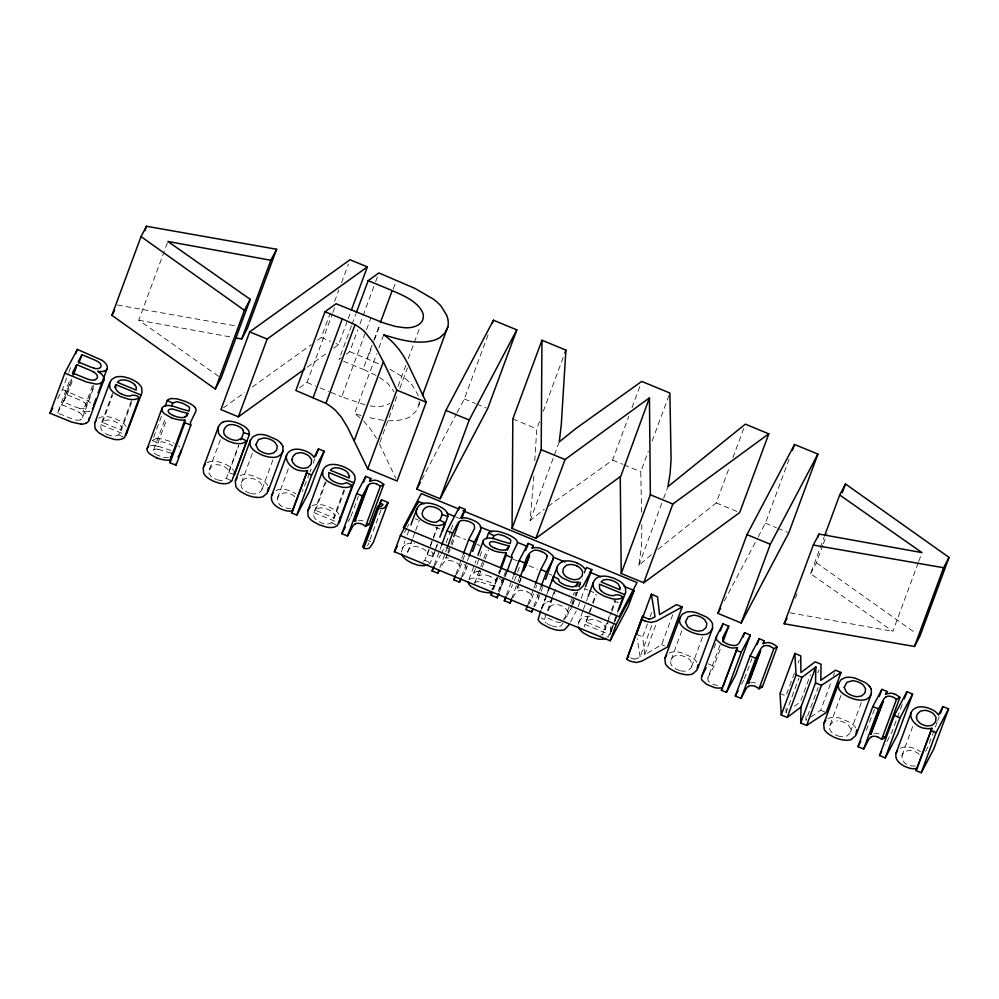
<?xml version="1.0" encoding="UTF-8"?>
<svg xmlns="http://www.w3.org/2000/svg" width="999" height="999" viewBox="0 0 999 999"><rect width="100%" height="100%" fill="white"/><g stroke="black" fill="none" stroke-linecap="round" stroke-linejoin="round"><path stroke-width="0.75" stroke-dasharray="5 3.75" d="M672.789 614.61L661.663 644.68L644.767 654.695L642.682 636.85L647.439 623.963M806.018 716.395L805.968 720.379L818.144 687.449M401.386 551.96L405.057 540.734M234.553 474.6L228.771 472.752L228.384 470.541M435.714 549.35L433.067 556.505L427.285 554.657L426.885 552.447A8.054 4.271 20.3 0 0 421.453 548.001L418.831 547.115A9.253 4.908 20.3 0 0 414.96 546.603C410.676 546.291 407.005 550.437 407.392 554.595M533.853 476.148L530.157 520.554L544.243 509.215M534.79 460.889L536.775 428.858L539.472 421.566M578.171 624.4L582.854 610.851M433.067 556.505L432.804 553.908A12.762 6.768 20.3 0 0 430.719 550.636M611.013 631.768L610.614 627.584A15.235 8.079 20.3 0 0 609.427 625.511L608.616 624.512M551.885 597.827L544.005 620.716A4.733 2.51 20.3 0 0 544.855 622.015A7.517 3.984 20.3 0 0 546.116 623.051M651.261 554.757L638.823 565.397L641.62 545.292L641.845 523.151M419.767 402.734L416.558 410.651L410.776 416.346A46.016 24.388 20.3 0 1 403.696 419.355L396.541 420.641L388.062 420.779M294.767 496.703L294.455 496.416A8.504 4.508 20.3 0 0 291.346 494.38A9.803 5.195 20.3 0 0 289.922 493.768L288.986 493.444A8.242 4.371 20.3 0 0 285.364 492.794L281.243 493.531L278.484 496.066A34.353 18.207 20.3 0 0 277.809 497.29L277.422 501.523L280.107 505.119M919.18 754.357L918.868 754.058A8.504 4.508 20.3 0 0 915.758 752.022A9.803 5.195 20.3 0 0 914.347 751.423L913.411 751.086A8.242 4.371 20.3 0 0 909.777 750.436L905.656 751.186L902.909 753.708A34.353 18.207 20.3 0 0 902.222 754.932L901.847 759.178L904.532 762.774A8.317 4.408 20.3 0 0 907.666 764.685A9.428 4.995 20.3 0 0 909.053 765.234A8.429 4.458 20.3 0 0 913.123 766.046L915.309 765.946M121.316 430.182L121.428 427.222L119.793 424.7A9.178 4.858 20.3 0 0 116.708 422.39L115.222 421.665A12.163 6.444 20.3 0 0 113.711 421.054L112.762 420.741A9.69 5.132 20.3 0 0 108.229 420.017A10.614 5.619 20.3 0 0 107.368 420.055A10.29 5.445 20.3 0 0 104.171 420.929L102.51 422.427L121.316 430.182L131.905 401.548M334.315 518.069L334.44 515.109L332.804 512.587A9.178 4.858 20.3 0 0 329.707 510.289L328.221 509.552A12.163 6.444 20.3 0 0 326.723 508.953L325.761 508.628A9.69 5.132 20.3 0 0 321.228 507.904A10.614 5.619 20.3 0 0 320.379 507.942A10.29 5.445 20.3 0 0 317.17 508.816L315.509 510.314L334.315 518.069L344.905 489.435M605.057 629.782L605.169 626.823L603.533 624.3A9.178 4.858 20.3 0 0 600.449 622.002L598.963 621.266A12.163 6.444 20.3 0 0 597.452 620.666L596.503 620.342A9.69 5.132 20.3 0 0 591.97 619.617A10.614 5.619 20.3 0 0 591.108 619.655A10.29 5.445 20.3 0 0 587.912 620.529L586.251 622.027L605.057 629.782L611.413 612.599M555.669 589.41L547.927 611.788M220.329 439.872L209.078 470.354L208.953 473.051L210.452 475.749A8.854 4.695 20.3 0 0 213.274 477.984L213.724 478.234M546.653 595.454L542.007 608.766A19.855 10.527 20.3 0 0 542.145 610.689M462.375 576.76C464.073 573.538 468.556 567.944 464.547 564.435M250.886 493.494A9.453 5.007 20.3 0 0 254.345 493.993L258.354 493.294L261.238 490.809A30.669 16.259 20.3 0 0 261.9 489.61L262.387 486.163L260.302 482.667A9.54 5.057 20.3 0 0 256.743 480.132L255.756 479.67A11.801 6.256 20.3 0 0 254.171 479.045L253.134 478.708A9.528 5.057 20.3 0 0 249.151 478.059C243.169 476.948 238.049 485.227 243.169 489.385A9.515 5.045 20.3 0 0 246.291 491.67L246.765 491.92M680.469 670.754A9.453 5.007 20.3 0 0 683.928 671.241L687.936 670.554L690.821 668.069A30.669 16.259 20.3 0 0 691.495 666.87L691.97 663.423L689.884 659.914A9.54 5.057 20.3 0 0 686.325 657.392L685.339 656.93A11.801 6.256 20.3 0 0 683.766 656.293L682.717 655.956A9.528 5.057 20.3 0 0 678.733 655.307C672.764 654.208 667.632 662.487 672.764 666.645A9.515 5.045 20.3 0 0 675.873 668.93L676.835 669.417A11.788 6.244 20.3 0 0 678.396 670.092L679.957 670.616M837.711 735.801L838.748 736.126A9.453 5.007 20.3 0 0 842.719 736.763L846.727 736.076L849.6 733.591A30.669 16.259 20.3 0 0 850.274 732.392L850.761 728.945L848.663 725.436A9.54 5.057 20.3 0 0 845.117 722.914L844.13 722.439A11.801 6.256 20.3 0 0 842.544 721.815L841.508 721.478A9.528 5.057 20.3 0 0 837.524 720.828M563.249 619.417L566.758 616.72A30.919 16.384 20.3 0 0 567.42 615.546L567.832 611.788L565.621 608.441A8.854 4.695 20.3 0 0 562.175 606.118A9.94 5.27 20.3 0 0 560.764 605.519L560.289 605.344A8.604 4.558 20.3 0 0 556.143 604.52L551.923 605.182L549 607.829A32.305 17.12 20.3 0 0 548.401 609.04L548.251 609.452M720.067 645.004L707.891 677.934C706.842 683.104 714.198 684.927 718.081 685.514A8.117 4.296 20.3 0 0 720.416 685.514M456.668 574.413L459.965 567.894L459.365 565.009A6.406 3.397 20.3 0 0 457.517 563.336L455.469 562.2A11.651 6.169 20.3 0 0 454.645 561.85A10.19 5.395 20.3 0 0 449.525 560.551A8.242 4.371 20.3 0 0 445.154 561.138L443.781 562.312A26.936 14.273 20.3 0 0 442.757 563.848L440.621 567.882M840.958 695.454L829.57 726.323L829.682 729.382L831.543 732.155A9.515 5.045 20.3 0 0 834.664 734.452L835.626 734.939A11.788 6.244 20.3 0 0 837.187 735.601M112.575 393.194L100.787 425.062L100.961 428.971A10.365 5.495 20.3 0 0 101.773 430.332L102.31 430.981A9.94 5.27 20.3 0 0 105.157 433.304M325.05 482.517L313.798 512.949L313.961 516.87A10.365 5.495 20.3 0 0 314.772 518.219L315.322 518.868A9.94 5.27 20.3 0 0 319.043 521.703L320.005 522.177A10.04 5.32 20.3 0 0 326.511 524.038A8.541 4.52 20.3 0 0 328.446 523.913L331.755 522.764L343.943 489.835M590.496 608.541L584.253 626.835M57.605 398.713L62.487 389.473L68.307 373.726M68.844 372.29L71.491 365.135M80.32 419.805A7.48 3.959 20.3 0 1 77.098 420.179A11.276 5.982 20.3 0 1 73.239 419.28L72.865 419.18A29.108 15.435 20.3 0 1 70.542 418.294L57.58 412.962L70.292 378.596M57.58 412.962L61.888 404.795L71.428 379.021M79.183 408.229L76.186 407.23A48.551 25.724 20.3 0 1 73.414 406.143L63.374 401.998L71.841 379.083M63.374 401.998L67.158 394.817L72.977 379.071M92.495 385.689L82.967 411.463L85.539 413.249A12.25 6.494 20.3 0 1 88.162 415.984M86.014 406.68L93.956 385.202M82.455 417.857L94.118 386.363M218.569 376.273L138.786 320.204L167.37 242.932M102.51 422.427L112.575 395.217M107.03 434.253A10.04 5.32 20.3 0 0 113.511 436.151A8.541 4.52 20.3 0 0 115.447 436.014L118.756 434.877L131.468 400.512M161.476 416.221L152.472 440.559L157.854 443.244L161.463 441.87A5.395 2.86 20.3 0 1 162.325 441.883L167.382 443.206A22.24 11.788 20.3 0 1 168.893 443.818L172.715 445.866M158.466 455.694L155.02 453.746A5.532 2.935 20.3 0 1 154.233 452.997A5.42 2.872 20.3 0 1 153.421 450.474L165.647 417.557M157.854 443.244L166.858 418.906M217.307 479.757A8.529 4.52 20.3 0 0 221.84 480.432A7.63 4.046 20.3 0 0 222.839 480.307L226.386 478.359L238.574 445.429M228.771 472.752L238.836 445.542M241.458 482.754L252.585 452.684M262.075 489.223L273.202 459.153M317.507 340.184L321.266 337.487L330.319 313.012M334.578 301.498L338.836 289.972M341.508 282.779L348.426 264.061M299.563 387.812L306.968 382.48L332.317 313.961M332.854 312.5L336.089 303.746M277.485 498.089L288.748 467.619M333.591 348.239L338.599 344.63L347.652 320.155M348.189 318.718L350.849 311.526M351.436 325.861L339.036 359.39L341.408 357.679M351.973 324.4L355.756 314.185M346.166 354.245L349.737 351.673L357.829 329.807M359.99 323.976L375.087 283.154M375.624 281.693L378.321 274.4M309.503 473.239L302.385 491.433M310.027 471.815L311.089 468.943M313.211 463.224L314.797 458.928M365.047 404.87L341.708 396.815L365.971 331.206M366.508 329.745L370.829 318.082M376.024 375.362L363.099 369.318L373.339 341.621M373.888 340.159L379.82 324.126M378.396 363.686L367.395 358.966L372.24 345.841M374.4 340.01L380.332 323.963M393.281 288.973L396.516 280.22M315.509 510.314L326.099 481.68M360.015 417.819L354.583 413.511L376.698 353.733M378.858 347.902L383.703 334.777M398.014 386.426L406.106 364.56M408.266 358.728L420.129 326.648M350.911 516.458L358.329 496.416M379.882 442.345L397.677 394.23M399.837 388.399L407.392 367.982M380.956 510.202L368.244 544.567A14.698 7.792 20.3 0 1 367.282 545.754M407.18 535.002L409.29 529.27M407.717 551.86L412.487 538.973M413.012 537.537L415.134 531.805M415.659 530.382L419.368 520.354M457.13 412.624L464.335 398.963L488.598 333.354M423.439 561.463L424.9 560.264L432.854 538.786M433.379 537.362L437.087 527.335M427.285 554.657L437.35 527.46M428.559 564.335L430.319 562.961L438.261 541.483M436.238 547.927L437.3 545.054M434.19 565.172L439.485 550.861M440.022 549.425L441.608 545.129M446.191 542.857L450.437 531.393M450.961 529.97L453.608 522.802M439.897 567.532L445.192 553.209M445.729 551.773L446.778 548.913M448.489 557.867L445.816 558.029L453.234 537.974M451.898 545.204L454.545 538.049M455.906 574.138L461.201 559.815M461.738 558.391L462.799 555.519M459.79 568.419L464.56 555.531M461.613 576.485L466.908 562.175M467.445 560.739L468.506 557.879M465.809 570.092L467.395 565.796M468.943 579.582L475.936 560.689M490.134 576.373A22.24 11.788 20.3 0 0 488.623 575.761L483.578 574.437A5.395 2.86 20.3 0 0 482.717 574.425L479.095 575.799L473.726 573.114L476.373 565.946M476.898 564.522L482.729 548.776M474.712 583.041L486.888 550.112M479.095 575.799L481.743 568.643M482.28 567.207L488.636 550.024M543.244 411.363L563.211 357.405M492.332 589.885L498.164 574.138M498.688 572.702L499.75 569.842M491.745 589.373L493.144 587.986A27.897 14.785 20.3 0 0 493.668 587.1L496.89 578.871M499.001 573.151L500.062 570.292M469.567 579.383A10.315 5.457 20.3 0 1 474.8 578.121A15.122 8.017 20.3 0 1 479.433 578.908A31.993 16.958 20.3 0 1 482.342 579.77L484.74 580.556A115.497 61.201 20.3 0 0 488.086 581.668L495.442 583.753L498.626 575.162M499.15 573.726L500.212 570.866M493.419 589.61L498.713 575.299M499.263 573.975L500.299 571.003M498.189 591.483L503.583 576.91M504.02 575.736L505.606 571.44M502.172 584.103L504.358 578.221M504.82 576.947L506.468 572.489M499.375 592.07L504.67 577.759M505.207 576.323L506.268 573.463M530.157 520.554L559.278 441.82M506.418 594.979L511.713 580.656M512.25 579.22L513.299 576.361M514.435 580.631L517.082 573.476M517.619 572.04L520.267 564.885M511.6 598.763L517.42 583.016M517.957 581.58L519.005 578.721M519.243 587.724L517.22 588.061L518.818 583.766M519.343 582.33L520.929 578.034M519.58 582.754L521.166 578.458M528.071 603.908L533.366 589.597M533.903 588.161L535.489 583.866M531.955 598.114L533.541 593.818M535.664 588.099L536.725 585.227M533.778 606.268L539.073 591.945M539.61 590.521L541.196 586.226M538.149 599.475L542.907 586.588M541.458 608.691L546.228 595.804M546.765 594.38L547.814 591.508M541.258 609.44L546.553 595.117M552.41 596.403L555.057 589.235M548.151 506.268L612.587 460.139L628.771 416.396M632.005 407.642L640.097 385.776M564.348 619.442L572.827 596.528M573.351 595.092L574.413 592.232M567.582 615.147L571.291 605.132M571.828 603.696L574.475 596.54M574.999 595.104L576.061 592.245M578.184 586.513L580.294 580.794M572.215 605.344L570.629 609.64L568.219 606.818M572.739 603.908L573.801 601.048M575.923 595.329L576.985 592.457M579.095 586.738L581.218 581.006M584.39 572.415L585.451 569.555M572.777 604.707L578.608 588.948M579.133 587.524L582.305 578.933M584.427 573.201L586.55 567.482M578.046 606.88L580.694 599.712M581.218 598.289L584.927 588.261M583.379 609.427L586.026 602.26M586.563 600.836L587.624 597.964M641.62 512.25L640.746 471.753L648.301 451.348M652.085 441.133L669.342 394.48M592.607 602.822L595.791 594.23M586.251 622.027L589.422 613.436M589.959 612L592.607 604.845M593.131 603.408L596.316 594.83M600.736 635.264L602.497 634.477L607.792 620.154M608.329 618.731L609.39 615.859M611.5 610.139L615.209 600.112M611.937 611.176L615.646 601.148M612.437 625.824L608.204 637.287L602.497 634.477M614.56 620.104L617.207 612.936M584.665 624.3L609.777 634.652L614.01 623.201M614.547 621.765L617.719 613.174M611.226 631.393L614.41 622.802M614.934 621.378L617.057 615.646M638.823 565.397L663.099 499.787M663.636 498.326L667.944 486.663M650.087 616.795L651.685 612.499M634.09 658.915A5.694 3.009 20.3 0 0 636.301 658.816A4.058 2.148 20.3 0 0 636.65 658.703L636.9 658.603A30.907 16.384 20.3 0 0 638.124 657.991L640.134 656.867L652.384 623.888M644.767 654.695L655.881 624.625M657.954 549.4L716.208 502.897L729.695 466.433M732.929 457.692L743.718 428.534M671.053 660.002L682.167 629.932M691.658 666.47L702.784 636.4M714.035 648.139L716.158 642.407M758.216 536.863L765.421 523.201L789.697 457.592M707.891 677.934L707.966 677.734A53.921 28.571 20.3 0 1 708.353 676.847L713.923 666.246L721.34 646.203M744.392 678.821L751.81 658.766M795.354 598.201L796.977 593.831M918.206 562.824L892.856 631.356L810.564 573.726L824.05 537.275M810.564 573.726L816.383 562.724L822.851 545.229M823.388 543.768L827.16 533.566M794.405 673.039L785.926 695.953L780.032 693.518M798.101 663.024L799.163 660.164M786.725 712.112L786.138 712.574L798.8 678.259M800.911 700.486L810.451 674.712M817.906 672.839L818.955 669.979M810.876 717.02L820.679 710.289L831.268 681.655M833.391 675.923L834.44 673.064M850.449 731.992L861.563 701.922M918.743 561.363L921.44 554.07M874.475 709.39L865.658 732.08M902.134 704.582L892.07 731.78L885.114 744.979M901.897 755.744L913.173 725.274M937.099 722.302L928.096 746.64L924.237 753.945M937.624 720.866L939.21 716.57M209.203 469.942L212 465.996L216.446 464.685A9.253 4.908 20.3 0 1 220.317 465.209L222.939 466.096A8.054 4.271 20.3 0 1 228.471 470.554M542.407 606.905L542.594 606.455A24.7 13.087 20.3 0 1 546.915 602.147M578.621 622.315L580.844 618.918L584.403 616.858A15.572 8.254 20.3 0 1 587.012 616.321L589.185 616.233A15.185 8.054 20.3 0 1 590.671 616.296M610.701 632.829L609.777 634.652M829.832 725.524L832.791 721.877L837.524 720.828M501.76 585.052L498.101 592.107M348.127 521.753L350.212 517.782M421.803 479.557L456.406 413.986M404.47 532.642L406.63 528.558M407.355 527.197L408.791 524.463M434.852 565.621L440.434 555.069M441.121 553.746L444.605 547.152L448.888 548.913M445.816 558.029L447.739 554.37M448.389 553.159L450.312 549.5M507.092 595.404L512.674 584.815M517.22 588.061L518.518 585.614M512.837 597.689L516.208 591.908L519.98 590.259A10.19 5.395 20.3 0 1 526.448 591.495A11.751 6.219 20.3 0 1 527.185 591.795M528.721 604.407L531.48 599.175A29.67 15.722 20.3 0 0 532.03 597.926L532.242 596.378M534.453 606.705L537.724 600.474A38.249 20.267 20.3 0 0 538.324 598.988L538.386 598.701A8.966 4.758 20.3 0 0 538.436 598.264A12.1 6.406 20.3 0 0 537.812 595.566L536.987 594.455M570.554 621.915L576.273 611.088M724.337 601.061L757.492 538.224M741.595 684.115L743.693 680.144M562.924 622.989L562.749 623.301A72.44 38.387 20.3 0 1 562.112 624.4L560.901 625.874A8.679 4.595 20.3 0 1 556.818 626.985M495.442 583.753L495.966 580.357A4.021 2.135 20.3 0 0 495.591 579.82A6.768 3.584 20.3 0 0 494.867 579.12L490.134 576.373M786.088 712.612L786.038 708.104M794.455 706.293L800.386 701.922M223.439 407.817L244.755 392.482M252.285 387.075L311.238 344.692M307.28 367.195L327.322 352.747M98.476 418.256L100.662 417.257A15.572 8.254 20.3 0 1 103.272 416.72L105.444 416.62A15.185 8.054 20.3 0 1 110.04 417.157L114.173 418.344A21.241 11.264 20.3 0 1 116.721 419.368L120.442 421.291A14.898 7.892 20.3 0 1 124.425 424.413L125.687 425.911A15.235 8.079 20.3 0 1 126.049 426.423M640.134 656.867L637.262 638.811M275.949 490.646L277.01 490.147A14.248 7.555 20.3 0 1 282.53 489.285A14.91 7.905 20.3 0 1 291.134 491.321A12.375 6.556 20.3 0 1 295.979 493.993M900.374 748.301L901.423 747.801A14.248 7.555 20.3 0 1 906.942 746.94A14.91 7.905 20.3 0 1 915.559 748.975A12.375 6.556 20.3 0 1 920.391 751.648M669.055 653.146L671.54 652.197A14.348 7.605 20.3 0 1 674.5 651.835A16.371 8.679 20.3 0 1 681.543 652.734L691.458 657.042A15.509 8.217 20.3 0 1 695.366 660.277L696.216 661.301A15.472 8.204 20.3 0 1 697.227 662.849M827.846 718.656L830.319 717.719A14.348 7.605 20.3 0 1 833.278 717.344A16.371 8.679 20.3 0 1 840.321 718.244L850.236 722.564A15.509 8.217 20.3 0 1 854.157 725.798L855.007 726.81A15.472 8.204 20.3 0 1 855.718 727.846M311.988 505.856L313.674 505.144A15.572 8.254 20.3 0 1 316.283 504.607L318.444 504.52A15.185 8.054 20.3 0 1 323.052 505.044L327.173 506.231A21.241 11.264 20.3 0 1 329.72 507.255L333.441 509.178A14.898 7.892 20.3 0 1 337.425 512.3L338.686 513.798A15.235 8.079 20.3 0 1 339.048 514.323M208.242 462.2L208.978 461.9A13.661 7.243 20.3 0 1 215.384 461.326A17.92 9.49 20.3 0 1 223.439 463.386A21.716 11.513 20.3 0 1 225.312 464.185L229.283 466.346A12.762 6.768 20.3 0 1 233.629 470.529M406.743 544.118L407.492 543.806A13.661 7.243 20.3 0 1 411.863 543.119M240.047 475.599L241.945 474.937A14.348 7.605 20.3 0 1 244.917 474.575A16.371 8.679 20.3 0 1 251.948 475.474L261.863 479.782A15.509 8.217 20.3 0 1 265.784 483.029L266.633 484.04A15.472 8.204 20.3 0 1 267.645 485.589M750.536 682.866L753.059 682.629A6.993 3.709 20.3 0 1 757.03 683.553A12.388 6.568 20.3 0 1 758.104 684.015M156.543 438.636L162.05 438.886L169.917 441.308A30.794 16.321 20.3 0 1 174.301 443.256M477.784 571.191L480.819 571.091M290.884 508.291L288.699 508.391A8.429 4.458 20.3 0 1 284.628 507.592A9.428 4.995 20.3 0 1 283.241 507.042A8.317 4.408 20.3 0 1 280.107 505.119M874.113 733.328L875.723 733.241A6.993 3.709 20.3 0 1 879.694 734.165A12.388 6.568 20.3 0 1 881.468 735.002M358.254 520.317L359.578 520.267A6.993 3.709 20.3 0 1 363.549 521.191A12.388 6.568 20.3 0 1 364.635 521.665M560.776 622.464L560.139 622.452A12.225 6.481 20.3 0 1 555.531 621.678L547.564 617.956A12.862 6.818 20.3 0 1 544.892 615.696M556.793 626.935L552.135 625.948M383.316 420.379L367.083 417.22M370.055 405.906L375.674 406.506A27.31 14.473 20.3 0 0 384.203 405.706L385.801 405.219A31.244 16.558 20.3 0 0 389.772 403.271M117.358 304.995L235.264 325.836M789.959 612.787L892.856 631.356M138.786 320.204L232.63 337.35M494.243 586.038L488.748 584.665A79.396 42.07 20.3 0 1 484.34 583.291A39.91 21.141 20.3 0 0 480.869 582.23L479.258 581.855M158.017 449.3L159.615 449.687A39.91 21.141 20.3 0 1 163.087 450.749A79.396 42.07 20.3 0 0 167.507 452.11L169.98 452.797M171.016 450.387L166.833 449.113A115.497 61.201 20.3 0 1 163.486 448.002L161.101 447.215A31.993 16.958 20.3 0 0 158.192 446.341M361.001 415.522L354.583 413.511M249.862 493.194L248.813 492.832A11.788 6.244 20.3 0 1 247.252 492.157M216.496 479.483L216.084 479.32A11.701 6.194 20.3 0 1 214.648 478.708M321.266 337.487L330.594 341.333M335.926 343.531L338.599 344.63M349.737 351.673L367.395 358.966M464.335 398.963L475.324 403.496M476.698 404.058L486.301 408.029M512.824 418.968L536.775 428.858M612.587 460.139L622.452 464.21M623.851 464.785L640.746 471.753M716.208 502.897L736.912 511.438M765.421 523.201L776.41 527.734M777.784 528.296L787.399 532.267M343.544 361.251L363.099 369.318M306.968 382.48L315.647 386.064M319.992 387.862L328.683 391.446M330.844 392.332L341.708 396.815M455.769 516.908L460.077 518.681M415.259 518.831L418.144 520.017M435.402 527.135L441.158 529.52M455.532 535.452L465.609 539.61M477.11 544.355L479.982 545.541M513.074 559.19L517.382 560.963M528.896 565.721L537.524 569.28M549.025 574.025L551.898 575.212M584.989 588.861L587.862 590.047M589.298 590.646L595.054 593.019M613.748 600.736L619.505 603.109M62.487 389.473L87.338 400.399A12.263 6.506 20.3 0 1 91.146 403.833M67.158 394.817L76.448 398.651A59.578 31.568 20.3 0 1 79.77 400.075L83.092 401.748A6.319 3.347 20.3 0 1 85.902 404.445A7.73 4.096 20.3 0 1 79.196 408.416M636.525 634.303L642.682 636.85M661.663 644.68L664.522 645.866M708.216 663.885L713.923 666.246M820.679 710.289L824.837 712.012M61.888 404.795L72.64 409.228A38.511 20.405 20.3 0 1 76.511 410.939L78.946 412.262M100.924 424.687L126.036 435.052M313.923 512.587L339.036 522.939M368.069 540.447L370.666 541.52M549.35 624.837L549.787 625.037A19.543 10.365 20.3 0 0 551.211 625.611M106.993 434.29L106.044 433.816M331.755 522.764L337.462 525.574M118.756 434.877L123.314 437.112M424.9 560.264L430.319 562.961M226.386 478.359L231.805 481.043M548.526 624.45L547.052 623.663M541.271 617.956L543.943 619.305M389.947 369.205L404.607 378.084A40.897 21.678 20.3 0 1 412.162 385.152L417.545 394.006A53.759 28.484 20.3 0 1 418.618 397.34M379.533 377.36L387.699 383.316L392.944 390.06A27.248 14.436 20.3 0 1 393.706 391.895M816.383 562.724L916.133 633.466M363.586 421.004L369.992 428.446L376.523 438.436M379.345 443.806L395.766 478.246M419.155 401.61A53.759 28.484 20.3 0 1 418.693 405.656M634.09 659.09A10.502 5.569 20.3 0 1 630.706 657.891M607.167 623.076A14.898 7.892 20.3 0 1 608.154 624.013M546.815 602.072A15.235 8.067 20.3 0 1 554.67 601.073M527.147 591.883A7.168 3.796 20.3 0 1 532.529 596.415M501.748 585.039A35.302 18.706 20.3 0 0 502.385 583.516L502.447 583.141A9.94 5.27 20.3 0 0 501.76 580.431M499.263 578.096A10.552 5.594 20.3 0 1 501.81 580.419M473.801 573.151A15.46 8.192 20.3 0 1 477.722 571.128M474.625 583.179A5.42 2.872 20.3 0 1 479.245 581.83M413.898 543.231A17.92 9.49 20.3 0 1 414.435 543.294M402.222 548.826A26.511 14.048 20.3 0 1 406.643 544.043M207.143 462.724A26.511 14.048 20.3 0 1 208.129 462.137M178.546 445.929A10.552 5.594 20.3 0 1 179.795 447.028M152.56 440.596A15.46 8.192 20.3 0 1 156.481 438.573M153.571 445.604A15.122 8.017 20.3 0 1 158.192 446.353M149.937 445.991A10.315 5.457 20.3 0 1 153.546 445.566M168.506 457.629A11.538 6.119 20.3 0 1 158.579 455.569M153.471 450.424A5.532 2.935 20.3 0 1 158.117 449.238M89.048 411.363A12.812 6.793 20.3 0 1 82.954 411.426M89.922 411.101A12.163 6.444 20.3 0 1 89.123 411.413M79.058 412.187A8.492 4.495 20.3 0 1 80.245 419.742"/><path stroke-width="1.5" d="M800.686 723.001L801.011 707.017L815.846 666.92L802.047 677.347L787.212 717.444L781.255 714.984L780.032 693.518L794.854 653.433L800.748 655.868L800.923 672.527L815.209 661.825L821.078 664.248L820.803 680.294L835.501 670.204L841.058 672.489L826.223 712.587L806.618 725.449L800.686 723.001L815.521 682.904L815.846 666.92M512.075 528.446L512.824 418.968L541.957 340.234L565.909 350.112L561.301 424.425L559.278 441.82L576.023 428.434L641.72 381.406L669.879 393.019L671.078 459.265L670.104 473.563L667.944 486.663L745.329 424.15L768.793 433.841L739.672 512.574L643.718 582.779L621.216 573.488L620.267 477.747L649.45 397.852L565.022 459.54L535.901 538.286L512.075 528.446L541.196 449.712L541.957 340.234M240.959 439.822L243.606 432.654L243.207 430.457M439.997 520.292L442.107 514.572L441.72 512.362A8.054 4.271 20.3 0 0 436.288 507.904L433.666 507.03A9.253 4.908 20.3 0 0 429.782 506.505C424.363 505.931 419.655 513.424 423.801 517.569A8.854 4.695 20.3 0 0 426.623 519.805L427.997 520.529A11.701 6.194 20.3 0 0 429.42 521.141L430.244 521.441A8.529 4.52 20.3 0 0 435.177 522.252A7.63 4.046 20.3 0 0 436.188 522.127L439.735 520.179L445.154 522.864L439.847 537.187M649.45 397.852L650.349 494.755L621.216 573.488M234.29 471.99L234.553 474.6L249.375 434.515L249.126 431.905A12.762 6.768 20.3 0 0 244.118 426.248L240.135 424.088A21.716 11.513 20.3 0 0 238.262 423.301A17.92 9.49 20.3 0 0 230.22 421.228A13.661 7.243 20.3 0 0 223.813 421.803L223.064 422.115M442.594 530.744L447.889 516.421L447.639 513.811A12.762 6.768 20.3 0 0 442.632 508.154L438.648 506.006A21.716 11.513 20.3 0 0 436.775 505.207A17.92 9.49 20.3 0 0 428.721 503.146A13.661 7.243 20.3 0 0 422.327 503.721L421.578 504.02M553.184 558.741L553.209 558.603A8.966 4.758 20.3 0 0 553.271 558.179A12.1 6.406 20.3 0 0 552.647 555.469L547.44 551.086L539.26 547.976A12.313 6.518 20.3 0 0 535.489 547.564L532.055 547.976L533.341 545.529L528.209 543.406L519.13 560.614L513.836 574.924M162.1 408.091L147.04 449.026A9.49 5.032 20.3 0 0 147.989 452.035L148.514 452.684A9.715 5.145 20.3 0 0 149.838 453.971L154.97 457.005A22.84 12.1 20.3 0 0 156.731 457.754M368.156 280.657L378.871 272.939L414.747 288.311L433.741 299.35A40.897 21.678 20.3 0 1 441.283 306.418L446.665 315.272A53.759 28.484 20.3 0 1 447.827 326.923L444.93 333.017L439.897 337.6A46.016 24.388 20.3 0 1 432.817 340.622C416.371 344.705 399.413 339.635 383.703 334.777C394.642 342.307 402.722 353.221 408.466 365.06L426.198 402.26L397.078 481.006L367.719 468.881L347.465 427.147L341.258 417.033L335.302 410.202A38.312 20.305 20.3 0 0 325.949 403.384L295.866 390.484L324.987 311.75L336.089 303.746L383.666 322.989L395.492 326.448L404.807 327.759A27.31 14.473 20.3 0 0 413.336 326.973L414.922 326.473A31.244 16.558 20.3 0 0 421.99 321.353A35.127 18.619 20.3 0 0 422.964 319.193L423.376 315.809A27.248 14.436 20.3 0 0 422.065 311.326C415.821 300.349 403.146 295.542 392.22 290.584L368.156 280.657L356.293 312.737M256.243 497.377A15.222 8.067 20.3 0 0 262.962 496.715L267.195 493.081L268.394 487.662M268.107 491.258L282.942 451.173L282.929 446.541M697.689 668.518L712.524 628.421L712.512 623.788A15.472 8.204 20.3 0 0 711.051 621.203L710.202 620.192A15.509 8.217 20.3 0 0 706.281 616.945L696.365 612.649A16.371 8.679 20.3 0 0 689.322 611.738A14.348 7.605 20.3 0 0 686.363 612.112L682.354 614.135L679.907 617.757L664.897 658.391L665.409 663.686A14.61 7.742 20.3 0 0 666.395 665.247L667.245 666.258A15.26 8.079 20.3 0 0 670.516 669.055L674.899 671.528A22.153 11.738 20.3 0 0 677.16 672.502A18.107 9.59 20.3 0 0 685.838 674.65A15.222 8.067 20.3 0 0 692.544 673.975L696.778 670.341L697.976 664.909M851.31 739.485L855.793 735.464L856.643 729.919M856.48 734.028L871.315 693.943L871.303 689.31M127.41 430.07L126.036 435.052L141.97 392.607L141.708 387.887A15.235 8.079 20.3 0 0 140.522 385.826L139.248 384.328A14.898 7.892 20.3 0 0 135.265 381.193L131.556 379.27A21.241 11.264 20.3 0 0 128.996 378.259L124.875 377.06A15.185 8.054 20.3 0 0 120.267 376.536L118.107 376.635A15.572 8.254 20.3 0 0 115.497 377.16L111.938 379.22L109.703 382.617L94.705 423.226L95.017 427.909A15.147 8.029 20.3 0 0 96.229 429.97M109.703 382.617L109.84 387.812A15.147 8.029 20.3 0 0 111.064 389.872A15.447 8.192 20.3 0 0 111.9 390.884A15.01 7.955 20.3 0 0 114.598 393.269L120.642 396.653L128.371 399.15A14.123 7.492 20.3 0 0 131.955 399.563A14.623 7.755 20.3 0 0 136.95 398.826C142.657 397.127 133.204 393.731 130.282 395.929A8.541 4.52 20.3 0 1 128.322 396.004A10.04 5.32 20.3 0 1 121.866 394.168M307.879 510.601L308.017 515.796A15.147 8.029 20.3 0 0 309.228 517.857A15.447 8.192 20.3 0 0 310.077 518.868A15.01 7.955 20.3 0 0 312.762 521.253L318.818 524.637L326.536 527.135A14.123 7.492 20.3 0 0 330.132 527.534A14.623 7.755 20.3 0 0 335.115 526.81L337.462 525.574L352.297 485.477L346.591 482.667L343.281 483.816A8.541 4.52 20.3 0 1 341.321 483.903A10.04 5.32 20.3 0 1 334.865 482.055L333.878 481.618A9.94 5.27 20.3 0 1 330.145 478.783L329.608 478.134A10.365 5.495 20.3 0 1 328.796 476.773L328.758 472.49L353.871 482.854L355.194 479.445L354.707 475.774A15.235 8.079 20.3 0 0 353.521 473.713L352.247 472.215A14.898 7.892 20.3 0 0 348.264 469.08L344.555 467.157A21.241 11.264 20.3 0 0 342.008 466.146L337.874 464.96A15.185 8.054 20.3 0 0 333.266 464.423L331.106 464.523A15.572 8.254 20.3 0 0 328.496 465.059L325.362 466.733L322.927 469.98L307.879 510.601L310.102 507.205M322.702 470.504L322.852 475.711A15.147 8.029 20.3 0 0 324.063 477.772A15.447 8.192 20.3 0 0 324.912 478.783A15.01 7.955 20.3 0 0 327.597 481.156L333.641 484.54L341.371 487.05A14.123 7.492 20.3 0 0 344.967 487.45A14.623 7.755 20.3 0 0 349.95 486.713L352.297 485.477M561.75 562.05A24.7 13.087 20.3 0 0 557.467 566.371L556.843 568.668A19.855 10.527 20.3 0 0 558.204 573.626L559.29 575.124A12.862 6.818 20.3 0 0 562.387 577.872L570.354 581.58A12.225 6.481 20.3 0 0 574.974 582.355L578.121 582.205L576.523 586.5M619.318 608.878L625.711 592.207L625.449 587.487A15.235 8.079 20.3 0 0 624.263 585.426L622.989 583.928A14.898 7.892 20.3 0 0 619.005 580.794L615.297 578.871A21.241 11.264 20.3 0 0 612.737 577.859L608.616 576.673A15.185 8.054 20.3 0 0 604.008 576.136L601.848 576.236A15.572 8.254 20.3 0 0 599.238 576.773C594.904 577.959 591.62 583.104 593.581 587.424A15.147 8.029 20.3 0 0 594.805 589.485A15.447 8.192 20.3 0 0 595.641 590.496A15.01 7.955 20.3 0 0 598.339 592.869L604.383 596.253L612.112 598.763A14.123 7.492 20.3 0 0 615.696 599.163A14.623 7.755 20.3 0 0 620.691 598.426C626.398 596.728 616.945 593.344 614.023 595.529A8.541 4.52 20.3 0 1 612.062 595.616A10.04 5.32 20.3 0 1 605.606 593.768L604.62 593.331A9.94 5.27 20.3 0 1 600.886 590.496M282.867 446.466A15.509 8.217 20.3 0 0 276.698 439.697L266.783 435.389A16.371 8.679 20.3 0 0 259.74 434.478A14.348 7.605 20.3 0 0 256.78 434.852L252.759 436.888L250.312 440.509L235.302 481.131L235.826 486.438A14.61 7.742 20.3 0 0 236.813 487.987L237.662 488.998A15.26 8.079 20.3 0 0 240.934 491.795L245.317 494.268A22.153 11.738 20.3 0 0 247.565 495.242A18.107 9.59 20.3 0 0 256.243 497.39M250.312 440.509L249.862 443.718L250.662 446.341A14.61 7.742 20.3 0 0 251.648 447.889L252.485 448.901A15.26 8.079 20.3 0 0 255.769 451.71L260.14 454.183A22.153 11.738 20.3 0 0 262.4 455.144A18.107 9.59 20.3 0 0 271.079 457.305A15.222 8.067 20.3 0 0 277.797 456.63L280.719 454.67L282.942 451.173M679.907 617.757L679.457 620.978L680.244 623.601A14.61 7.742 20.3 0 0 681.231 625.149L682.08 626.161A15.26 8.079 20.3 0 0 685.351 628.97L689.735 631.43A22.153 11.738 20.3 0 0 691.982 632.404A18.107 9.59 20.3 0 0 700.661 634.565A15.222 8.067 20.3 0 0 707.379 633.89L710.301 631.93L712.524 628.421M871.24 689.235A15.509 8.217 20.3 0 0 865.072 682.467L855.156 678.159A16.371 8.679 20.3 0 0 848.114 677.26A14.348 7.605 20.3 0 0 845.154 677.622L841.133 679.657L838.685 683.279L823.676 723.913L824.2 729.208A14.61 7.742 20.3 0 0 825.186 730.756L826.023 731.768A15.26 8.079 20.3 0 0 829.307 734.577L833.69 737.05A22.153 11.738 20.3 0 0 835.938 738.011A18.107 9.59 20.3 0 0 844.617 740.172A15.222 8.067 20.3 0 0 851.335 739.497M838.685 683.279L838.236 686.488L839.023 689.123A14.61 7.742 20.3 0 0 840.009 690.671L840.858 691.683A15.26 8.079 20.3 0 0 844.13 694.48L848.513 696.952A22.153 11.738 20.3 0 0 850.773 697.926A18.107 9.59 20.3 0 0 859.452 700.074A15.222 8.067 20.3 0 0 866.158 699.4L869.093 697.452L871.315 693.943M218.419 426.785L203.184 467.944L203.634 473.164A14.56 7.717 20.3 0 0 204.558 474.687L205.369 475.674A14.66 7.767 20.3 0 0 209.166 478.858L212.787 480.856A21.216 11.251 20.3 0 0 215.147 481.855L218.481 482.954A14.261 7.555 20.3 0 0 228.771 483.017L231.805 481.043L246.641 440.959L241.221 438.261L237.675 440.222A7.63 4.046 20.3 0 1 236.663 440.334A8.529 4.52 20.3 0 1 231.731 439.535L230.906 439.235A11.701 6.194 20.3 0 1 229.483 438.623L228.109 437.899A8.854 4.695 20.3 0 1 225.287 435.651C221.154 431.518 225.849 424.026 231.281 424.6A9.253 4.908 20.3 0 1 235.152 425.112L237.762 426.011A8.054 4.271 20.3 0 1 243.294 430.457M218.194 427.322L218.456 433.067A14.56 7.717 20.3 0 0 219.393 434.602L220.205 435.589A14.66 7.767 20.3 0 0 223.988 438.773L227.622 440.759A21.216 11.251 20.3 0 0 229.97 441.77L233.304 442.857A14.261 7.555 20.3 0 0 243.606 442.919L246.641 440.959M416.933 508.691L416.208 511.875L416.97 514.985A14.56 7.717 20.3 0 0 417.907 516.508L418.718 517.494A14.66 7.767 20.3 0 0 422.502 520.679L426.136 522.664A21.216 11.251 20.3 0 0 428.484 523.676L431.818 524.775A14.261 7.555 20.3 0 0 442.12 524.837L445.154 522.864M286.526 455.357L271.703 495.454C269.443 503.883 279.483 509.29 286.326 510.801A10.627 5.632 20.3 0 0 289.66 511.138L292.67 510.739L307.492 470.641L304.483 471.041A10.627 5.632 20.3 0 1 301.149 470.704C291.209 470.616 279.046 455.819 291.833 450.062A14.248 7.555 20.3 0 1 297.352 449.2A14.91 7.905 20.3 0 1 305.956 451.236A12.375 6.556 20.3 0 1 311.076 454.108A12.425 6.581 20.3 0 1 314.023 457.43L318.506 448.901L324.176 451.248L309.353 491.333L296.815 515.084L291.521 512.912L307.492 470.641M910.951 713.011L896.115 753.096C893.855 761.538 903.895 766.945 910.751 768.443A10.627 5.632 20.3 0 0 914.073 768.793L917.082 768.381L931.917 728.296L928.908 728.696A10.627 5.632 20.3 0 1 925.574 728.358C915.621 728.271 903.471 713.473 916.258 707.704A14.248 7.555 20.3 0 1 921.777 706.842A14.91 7.905 20.3 0 1 930.381 708.878A12.375 6.556 20.3 0 1 935.489 711.763A12.425 6.581 20.3 0 1 938.448 715.072L942.919 706.555L948.6 708.89L933.765 748.988L921.24 772.739L915.946 770.554L931.917 728.296M472.689 551.485L480.631 530.007C482.629 523.114 473.151 520.142 468.256 518.469A13.274 7.03 20.3 0 0 464.011 517.794L460.651 517.932L465.147 509.415L459.44 507.055L446.903 530.806L441.608 545.129M140.871 394.967L115.759 384.603L115.797 388.886A10.365 5.495 20.3 0 0 116.608 390.234L117.145 390.896A9.94 5.27 20.3 0 0 120.879 393.731L121.828 394.205M81.094 424.163L71.816 422.127L49.95 413.224L64.785 373.139L77.31 349.388L102.173 360.314M75.724 353.683L77.31 349.388M73.014 374.725L76.723 364.71L87.462 369.143A38.511 20.405 20.3 0 1 91.334 370.854L93.781 372.165M73.427 374.787L76.074 367.632M78.809 363.311L81.98 354.72L91.271 358.554A59.578 31.568 20.3 0 1 94.593 359.977L97.927 361.65A6.319 3.347 20.3 0 1 100.724 364.348A7.73 4.096 20.3 0 1 94.018 368.331M276.636 249.263L270.829 260.264L167.919 241.471L250.225 299.325L221.104 378.059L215.297 389.073L111.9 315.334L141.034 236.588L146.478 226.261L276.636 249.263L247.515 327.997L241.708 339.011L235.652 337.899M144.867 230.632L146.478 226.261M93.369 405.819L96.016 398.663M98.139 392.932L107.143 368.594M88.911 420.304L103.746 380.207M114.698 387.462L115.759 384.603M139.286 397.59L124.463 437.674L122.128 438.923A14.623 7.755 20.3 0 1 117.133 439.647A14.123 7.492 20.3 0 1 113.536 439.248L105.819 436.738L99.763 433.366A15.01 7.955 20.3 0 1 97.078 430.981A15.447 8.192 20.3 0 1 96.229 429.97M165.185 406.193L167.308 400.462A15.46 8.192 20.3 0 1 171.304 398.489M171.628 406.019L172.677 403.159L176.299 401.785A5.395 2.86 20.3 0 1 177.16 401.798L182.218 403.121A22.24 11.788 20.3 0 1 183.716 403.733L188.449 406.468A6.768 3.584 20.3 0 1 189.173 407.18A4.021 2.135 20.3 0 1 189.56 407.717L189.023 411.101L181.668 409.028A115.497 61.201 20.3 0 1 178.322 407.917L175.936 407.117A31.993 16.958 20.3 0 0 173.014 406.243A15.122 8.017 20.3 0 0 168.406 405.507A10.315 5.457 20.3 0 0 162.038 408.379L161.875 408.928A9.49 5.032 20.3 0 0 162.825 411.95L163.337 412.587A9.715 5.145 20.3 0 0 164.673 413.886L169.805 416.92A22.84 12.1 20.3 0 0 171.553 417.669M195.342 407.779A9.94 5.27 20.3 0 1 195.979 410.489L195.954 410.864A35.302 18.706 20.3 0 1 195.329 412.4L190.497 422.49A13.849 7.33 20.3 0 0 190.846 425.149L176.011 465.247L170.055 462.787A13.324 7.068 20.3 0 1 170.067 460.202L184.865 420.104A21.316 11.301 20.3 0 1 171.491 417.844M186.763 416.258L187.824 413.386L182.342 412.025A79.396 42.07 20.3 0 1 177.922 410.639A39.91 21.141 20.3 0 0 174.45 409.59L172.852 409.215M170.055 462.787L184.877 422.689A13.324 7.068 20.3 0 1 184.89 420.117M215.297 389.073L244.418 310.327L250.225 299.325M241.708 339.011L270.829 260.264M351.373 310.077L367.357 266.895L350.025 259.752L249.688 331.88L220.929 409.615L238.374 416.82L304.77 368.993M238.374 416.82L267.133 339.073L367.357 266.895M313.149 397.614L342.27 318.881L324.987 311.75M325.911 403.409L355.045 324.675L342.27 318.881M315.859 456.056L318.506 448.901M296.815 515.084L311.638 475L324.176 451.248M380.357 322.665L392.22 290.584M354.27 440.497L383.391 361.763L373.102 342.382L364.423 331.468M353.871 482.854L339.036 522.939L340.272 520.054L340.222 516.908M355.02 523.988A24.301 12.875 20.3 0 0 352.322 527.022L347.54 536.026L341.833 533.666L356.668 493.581L365.746 476.373L370.879 478.484L369.817 481.356M367.719 468.881L396.84 390.147L383.391 361.763M363.624 482.092L365.746 476.373M347.54 536.026L362.375 495.929L367.132 486.925A24.301 12.875 20.3 0 1 369.842 483.891M355.045 521.066L367.919 485.389M368.231 485.651L354.67 521.191M383.753 484.465L380.357 486.363L365.522 526.448L368.918 524.562L383.753 484.465A12.388 6.568 20.3 0 0 378.409 481.068A6.993 3.709 20.3 0 0 374.413 480.182L369.505 481.093L370.879 478.484M379.845 503.146L381.593 499.825L388.099 502.497L373.264 542.594L369.555 547.964A9.066 4.795 20.3 0 1 363.736 548.401L362.812 546.528L377.647 506.431A5.957 3.159 20.3 0 0 381.293 506.256L381.83 505.881A14.698 7.792 20.3 0 0 383.054 504.47L379.845 503.146L378.259 507.43M368.718 533.204L371.366 526.048M379.483 505.544L381.593 499.825M363.736 548.426L378.571 508.341L377.647 506.431M422.465 395.442L447.814 326.923M416.758 489.123L445.891 410.389L493.456 320.229L516.808 329.857L487.674 408.591L440.109 498.751L416.758 489.123L420.367 482.292M624.05 586.338L634.115 590.496L628.134 606.668L610.152 640.759L394.393 551.735L400.374 535.564L418.369 501.473L424.125 503.846M417.37 504.17L418.369 501.473M410.889 524.975L416.708 509.228M492.382 323.139L493.456 320.229M440.109 498.751L469.23 420.017L516.808 329.857M439.198 570.566L437.774 573.251L432.067 570.904L433.666 566.608M458.379 509.915L459.44 507.055M437.774 573.251L438.836 570.392M447.315 547.477L452.609 533.166L457.579 523.751A26.936 14.273 20.3 0 1 458.603 522.215L460.015 521.066A8.242 4.371 20.3 0 1 464.348 520.467A10.19 5.395 20.3 0 1 469.48 521.753A11.651 6.169 20.3 0 1 470.292 522.115L472.352 523.251A6.406 3.397 20.3 0 1 474.2 524.912L474.625 528.321L468.618 539.772L463.324 554.095M453.758 536.55L459.053 522.227M461.963 518.006L465.147 509.415M460.939 579.495L459.503 582.217L453.796 579.857L455.382 575.561M459.503 582.217L461.088 577.922M469.031 556.443L474.325 542.132L480.631 530.007M477.947 555.244L483.341 540.646M486.438 538.748L488.548 533.016A15.46 8.192 20.3 0 1 492.557 531.031L498.576 531.443L505.993 533.766A30.794 16.321 20.3 0 1 510.377 535.726L513.274 537.4A10.552 5.594 20.3 0 1 516.645 540.334A9.94 5.27 20.3 0 1 517.232 543.044L517.195 543.419A35.302 18.706 20.3 0 1 516.583 544.954M492.869 538.573L493.931 535.714L497.539 534.34A5.395 2.86 20.3 0 1 498.401 534.34L503.459 535.676A22.24 11.788 20.3 0 1 504.97 536.288L509.702 539.023A6.768 3.584 20.3 0 1 510.414 539.735A4.021 2.135 20.3 0 1 510.801 540.272L510.277 543.656L502.909 541.57A115.497 61.201 20.3 0 1 499.562 540.459L497.177 539.672A31.993 16.958 20.3 0 0 494.268 538.798A15.122 8.017 20.3 0 0 489.647 538.061A10.315 5.457 20.3 0 0 483.279 540.934L483.116 541.483A9.49 5.032 20.3 0 0 484.078 544.505L484.59 545.142A9.715 5.145 20.3 0 0 485.914 546.428L491.046 549.475A22.84 12.1 20.3 0 0 492.807 550.224M564.822 353.034L565.909 350.112M500.811 566.97L506.106 552.659M507.48 550.237L509.065 545.941L503.583 544.58A79.396 42.07 20.3 0 1 499.163 543.194A39.91 21.141 20.3 0 0 495.691 542.145L494.093 541.77A5.42 2.872 20.3 0 0 490.297 545.466A5.532 2.935 20.3 0 0 491.096 546.203L494.542 548.151M498.851 593.506L497.265 597.802L491.296 595.342L492.357 592.482M500.836 569.567L506.131 555.244A13.324 7.068 20.3 0 1 506.143 552.672M506.793 572.027L512.087 557.704A13.849 7.33 20.3 0 1 511.725 555.044L516.595 544.954M511.426 600.374L510.002 603.059L504.295 600.699L505.894 596.403M525.561 550.561L528.209 543.406M510.002 603.059L511.6 598.763M519.542 577.285C524.85 569.917 524 552.809 534.815 550.174A10.19 5.395 20.3 0 1 541.271 551.398M523.576 570.879L529.408 555.132M525.399 566.995L529.632 555.544M532.28 548.389L533.341 545.529M527.547 605.344L525.949 609.64L531.655 612L533.054 609.353M535.489 583.866L540.784 569.542L546.303 559.078A29.67 15.722 20.3 0 0 546.853 557.829L547.065 556.293M531.655 612L532.717 609.128M541.196 586.226L546.49 571.903L552.547 560.377A38.249 20.267 20.3 0 0 553.146 558.903M545.554 579.432L552.971 559.39M540.734 610.876L538.161 619.38A8.879 4.708 20.3 0 0 539.323 621.528L539.997 622.252A13.374 7.093 20.3 0 0 541.67 623.676L548.251 627.335A28.084 14.885 20.3 0 0 550.249 628.146L554.358 629.495A15.597 8.267 20.3 0 0 558.054 630.207A13.087 6.931 20.3 0 0 564.585 629.695L569.13 624.612M548.151 590.821L553.446 576.51L558.766 579.22L558.828 580.619A4.733 2.51 20.3 0 0 559.69 581.93A7.517 3.984 20.3 0 0 560.951 582.966L564.622 584.939A19.543 10.365 20.3 0 0 566.033 585.514L571.615 586.85A8.679 4.595 20.3 0 0 575.699 585.764L576.935 584.303A72.44 38.387 20.3 0 0 577.584 583.204L578.121 582.205M551.947 581.131L557.242 566.808M585.451 586.825L591.808 569.642L586.55 567.482L585.451 569.555L583.054 566.733A12.475 6.618 20.3 0 0 579.695 564.36L576.923 563.036M588.149 596.54L593.443 582.217M617.732 611.513L623.026 597.19M610.152 640.759L616.133 624.587L634.115 590.496M643.718 582.779L672.851 504.033L768.793 433.841M636.525 634.303L651.36 594.218L657.504 596.753L659.59 614.61L676.498 604.595L682.205 606.942L667.369 647.04L642.569 660.726A70.405 37.313 20.3 0 1 641.608 661.188L636.338 662.524L630.419 661.251A12.7 6.731 20.3 0 1 626.947 659.365M717.856 613.361L746.977 534.627L794.555 444.468L817.894 454.095L788.773 532.829L741.196 622.989L717.856 613.361L720.741 607.892M701.76 676.373L716.658 636.113M720.391 630.956L723.039 623.801L728.746 626.148L722.926 641.907M792.394 450.299L794.555 444.468M741.196 622.989L770.329 544.255L817.894 454.095M722.789 637.649C721.39 642.894 729.008 644.855 732.904 645.416A8.117 4.296 20.3 0 0 737.287 644.83L739.01 643.169A34.403 18.232 20.3 0 0 739.772 641.92L744.63 632.704L750.336 635.064L735.514 675.149L726.435 692.357L721.328 690.259L737.487 647.639L733.204 648.026A12.587 6.668 20.3 0 1 729.357 647.489L721.815 644.442L716.945 640.209A12.088 6.406 20.3 0 1 716.395 637.212L716.37 637.062A34.453 18.257 20.3 0 1 717.22 634.927L723.039 623.801M723.189 686.301L737.487 647.639M743.044 637L744.63 632.704M726.435 692.357L741.258 652.272L750.336 635.064M748.488 686.338A24.301 12.875 20.3 0 0 745.803 689.385L741.021 698.376L735.314 696.028L750.137 655.931L759.215 638.723L764.36 640.846L763.298 643.706M757.105 644.455L759.215 638.723M741.021 698.376L755.843 658.291L760.601 649.275A24.301 12.875 20.3 0 1 763.323 646.253M748.863 683.304L748.151 683.541L760.326 650.611M750.049 679.507L760.651 650.861M755.157 686.425A8.916 4.733 20.3 0 1 758.965 688.823L773.825 648.713L777.222 646.828A12.388 6.568 20.3 0 0 771.877 643.418A6.993 3.709 20.3 0 0 767.881 642.532L762.974 643.456L764.36 640.846M784.153 623.788L813.286 545.054L819.093 534.053L921.977 552.609L839.697 494.992L845.504 483.991L949.05 557.417L919.929 636.151L914.472 646.49L784.153 623.788L787.062 618.294M759.003 688.811L762.387 686.912L777.222 646.828M818.006 536.962L819.093 534.053M824.587 535.826L839.697 494.992M842.269 492.732L845.504 483.991M781.255 714.984L796.078 674.887L794.854 653.433M806.618 725.449L821.453 685.351L841.058 672.489M871.165 736.962A24.301 12.875 20.3 0 0 868.468 739.997L863.685 749L857.979 746.64L872.814 706.555L881.892 689.347L887.025 691.458L885.963 694.33M879.245 696.503L881.892 689.347M863.685 749L878.521 708.903L883.266 699.899A24.301 12.875 20.3 0 1 885.988 696.865M871.54 733.928L870.816 734.165L883.004 701.223M883.316 701.485L870.816 734.165M914.472 646.49L943.593 567.744L949.05 557.417M877.834 737.05A8.916 4.733 20.3 0 1 881.642 739.435L896.503 699.337L899.899 697.439A12.388 6.568 20.3 0 0 894.555 694.043M881.667 739.422L885.064 737.537L899.899 697.439M879.545 755.531L894.367 715.446L906.905 691.695L912.611 694.043L897.776 734.14L885.251 757.891L879.545 755.531L881.63 751.573M904.257 698.85L906.905 691.695M885.251 757.891L900.074 717.806L912.611 694.043M940.271 713.711L942.919 706.555M921.24 772.739L936.063 732.654L948.6 708.89M271.703 495.454L273.139 492.957M896.115 753.096L897.552 750.611M94.88 422.702L96.329 420.167M235.489 480.594L237.063 477.884M665.072 657.854L666.645 655.132M823.85 723.376L825.848 720.179M180.307 452.934L180.519 452.497A35.302 18.706 20.3 0 0 181.144 450.961L181.194 450.586A9.94 5.27 20.3 0 0 181.194 450.062M180.182 453.159L178.009 457.292M49.95 413.224L52.735 407.954M76.723 364.71L72.415 372.877L85.365 378.209A29.108 15.435 20.3 0 0 87.687 379.096L88.062 379.208A11.276 5.982 20.3 0 0 91.92 380.082A7.48 3.959 20.3 0 0 95.142 379.707M81.98 354.72L78.197 361.9L88.249 366.046A48.551 25.724 20.3 0 0 91.009 367.145L94.006 368.132M111.9 315.334L114.635 310.165M187.824 413.386L187.263 414.46A27.897 14.785 20.3 0 1 186.726 415.347L185.152 416.82A7.005 3.721 20.3 0 1 184.565 417.095M291.521 512.912L292.67 510.739M341.833 533.666L345.329 527.047M388.099 502.497L384.39 507.879A9.066 4.795 20.3 0 1 378.571 508.316M394.393 551.735L397.277 546.278M432.067 570.904L434.165 566.945M453.796 579.857L455.232 577.135M509.065 545.941L508.503 547.015A27.897 14.785 20.3 0 1 507.967 547.902L506.406 549.375A7.005 3.721 20.3 0 1 505.806 549.65M504.295 600.699L505.694 598.051M591.808 569.642L583.154 585.926L579.358 589.56A13.087 6.931 20.3 0 1 572.877 590.097M706.106 667.881L702.359 674.999A34.453 18.257 20.3 0 0 701.51 677.147L701.51 677.285A12.088 6.406 20.3 0 0 702.06 680.307L706.992 684.527L714.535 687.574A12.587 6.668 20.3 0 0 718.381 688.124L722.664 687.724L721.328 690.259M728.746 626.148L723.189 636.75A53.921 28.571 20.3 0 0 722.789 637.649M735.314 696.028L738.099 690.734M748.151 683.541L749.525 680.931M887.025 691.458L885.651 694.068L890.559 693.156A6.993 3.709 20.3 0 1 894.53 694.08M857.979 746.64L860.776 741.345M915.946 770.554L917.082 768.381M553.446 576.51L552.996 579.283A8.879 4.708 20.3 0 0 554.145 581.43L554.82 582.155A13.374 7.093 20.3 0 0 556.505 583.591L563.086 587.25A28.084 14.885 20.3 0 0 565.084 588.061L569.193 589.398A15.597 8.267 20.3 0 0 572.889 590.122M171.453 455.981L170.33 456.918M620.329 476.585L535.901 538.286M787.212 717.444L801.011 707.017M682.205 606.942L657.404 620.629A70.405 37.313 20.3 0 1 656.443 621.103L651.161 622.439L645.254 621.153M355.394 520.954L356.081 520.754M171.366 398.539L176.885 398.801L184.753 401.211A30.794 16.321 20.3 0 1 189.136 403.171L192.02 404.845A10.552 5.594 20.3 0 1 195.392 407.779M813.286 545.054L943.593 567.744M171.079 453.071L172.989 453.484L172.427 454.557A27.897 14.785 20.3 0 1 172.165 455.007M243.606 432.654L249.375 434.515M442.107 514.572L447.889 516.421M396.84 390.147L426.198 402.26M445.891 410.389L469.23 420.017M541.196 449.712L565.022 459.54M650.349 494.755L672.851 504.033M746.977 534.627L770.329 544.255M249.688 331.88L267.133 339.073M458.691 508.991L421.303 493.556L403.309 527.647L619.055 616.67L637.05 582.579L463.012 510.764M447.14 513.349L454.32 516.308M480.219 526.997L491.72 531.743M517.607 542.432L527.684 546.578M553.571 557.267L565.072 562.012M589.522 572.102L601.036 576.848M624.612 594.567L599.5 584.203L599.537 588.486A10.365 5.495 20.3 0 0 600.349 589.847L600.886 590.496M64.785 373.139L86.651 382.043L95.916 384.078A13.087 6.943 20.3 0 0 100.699 383.117M184.877 422.689L190.846 425.149M306.343 472.814L311.638 475M356.668 493.581L362.375 495.929M446.903 530.806L452.609 533.166M468.618 539.772L474.325 542.132M506.131 555.244L512.087 557.704M519.13 560.614L524.837 562.961M540.784 569.542L546.49 571.903M736.163 650.162L741.258 652.272M750.137 655.931L755.843 658.291M796.078 674.887L802.047 677.347M815.521 682.904L821.453 685.351M872.814 706.555L878.521 708.903M894.367 715.446L900.074 717.806M930.768 730.469L936.063 732.654M400.374 535.564L616.133 624.587M173.302 415.609L169.842 413.648A5.532 2.935 20.3 0 1 169.056 412.912A5.42 2.872 20.3 0 1 172.827 409.19M488.548 533.016L493.931 535.714M167.308 400.462L172.677 403.159M97.802 371.366L100.375 373.164M141.034 236.588L244.418 310.327M134.628 384.603L136.264 387.137L136.139 390.097L117.345 382.33L118.993 380.831A10.29 5.445 20.3 0 1 122.203 379.957A10.614 5.619 20.3 0 1 123.052 379.932A9.69 5.132 20.3 0 1 127.585 380.644L128.546 380.969A12.163 6.444 20.3 0 1 130.057 381.568L131.531 382.305A9.178 4.858 20.3 0 1 134.628 384.603M868.98 685.714L869.829 686.725M280.607 442.932L281.468 443.956M578.558 626.997L578.758 627.509A15.147 8.029 20.3 0 0 579.969 629.57A15.447 8.192 20.3 0 0 580.819 630.581A15.01 7.955 20.3 0 0 583.503 632.966L589.56 636.351L597.277 638.848A14.123 7.492 20.3 0 0 600.874 639.248A14.623 7.755 20.3 0 0 605.856 638.523M401.723 554.045L402.147 555.069A14.56 7.717 20.3 0 0 403.072 556.593L403.883 557.592A14.66 7.767 20.3 0 0 407.679 560.764L411.301 562.762A21.216 11.251 20.3 0 0 413.661 563.773L416.995 564.86A14.286 7.567 20.3 0 0 423.738 565.634A14.261 7.555 20.3 0 0 427.285 564.922M651.36 594.218L655.032 616.733L652.959 617.906A30.907 16.384 20.3 0 1 651.735 618.518L651.598 618.568A4.058 2.148 20.3 0 1 651.136 618.718A5.694 3.009 20.3 0 1 648.913 618.831M355.07 324.65A38.312 20.305 20.3 0 1 364.385 331.468M871.228 737A6.394 3.384 20.3 0 1 877.846 736.987M884.103 736.763A12.388 6.568 20.3 0 1 885.014 737.549M886.063 696.902A6.394 3.384 20.3 0 1 892.681 696.902A8.916 4.733 20.3 0 1 896.465 699.35M748.563 686.388A6.394 3.384 20.3 0 1 755.182 686.375M761.425 686.138A12.388 6.568 20.3 0 1 762.337 686.925M763.386 646.291A6.394 3.384 20.3 0 1 770.017 646.278M769.992 646.341A8.916 4.733 20.3 0 1 773.8 648.726M628.671 656.805A10.502 5.569 20.3 0 1 627.896 656.293M645.242 621.178A12.7 6.731 20.3 0 1 641.783 619.268M648.913 619.005A10.502 5.569 20.3 0 1 642.732 616.208M561.638 561.975A15.235 8.067 20.3 0 1 576.985 562.924M576.997 566.033A9.94 5.27 20.3 0 0 575.586 565.434L575.112 565.259A8.604 4.558 20.3 0 0 570.978 564.423L566.758 565.084L563.836 567.744A32.305 17.12 20.3 0 0 563.236 568.955L562.862 572.427L564.685 575.399A8.829 4.683 20.3 0 0 568.006 577.772L568.468 577.996A10.727 5.682 20.3 0 0 569.905 578.621L570.879 578.958A8.904 4.72 20.3 0 0 575.062 579.695L578.833 579.033L581.593 576.623A30.919 16.384 20.3 0 0 582.255 575.449L582.667 571.703L580.444 568.344A8.854 4.695 20.3 0 0 576.997 566.033M541.271 551.411A11.751 6.219 20.3 0 1 542.007 551.71M541.982 551.798A7.168 3.796 20.3 0 1 547.365 556.331M491.258 595.329A13.324 7.068 20.3 0 1 491.308 592.757M491.271 592.732A21.316 11.301 20.3 0 1 477.909 590.496M497.265 597.802A13.849 7.33 20.3 0 1 496.953 596.753M468.256 581.855A9.49 5.032 20.3 0 0 469.243 584.59L469.755 585.239A9.715 5.145 20.3 0 0 471.091 586.525L476.223 589.56A22.84 12.1 20.3 0 0 477.972 590.309M506.093 552.647A21.316 11.301 20.3 0 1 492.744 550.399M506.031 549.85A11.538 6.119 20.3 0 1 494.655 548.039M417.058 508.741A26.511 14.048 20.3 0 1 421.478 503.958M364.223 546.678A5.957 3.159 20.3 0 1 362.812 546.515M355.082 524.025A6.394 3.384 20.3 0 1 361.713 524.013A8.916 4.733 20.3 0 1 365.497 526.461M367.957 523.788A12.388 6.568 20.3 0 1 368.868 524.575M369.917 483.941A6.394 3.384 20.3 0 1 376.536 483.928M376.523 483.978A8.916 4.733 20.3 0 1 380.319 486.376M203.709 466.92A26.511 14.048 20.3 0 1 205.419 464.173M218.544 426.823A26.511 14.048 20.3 0 1 222.964 422.04M170.017 460.177A21.316 11.301 20.3 0 1 156.668 457.942M176.024 465.247A13.849 7.33 20.3 0 1 175.674 464.036M147.203 448.476A10.315 5.457 20.3 0 1 148.327 446.828M184.778 417.295A11.538 6.119 20.3 0 1 173.401 415.484M85.864 423.201A13.087 6.943 20.3 0 1 81.119 424.213M85.939 423.264A14.948 7.917 20.3 0 0 88.799 420.554A12.25 6.494 20.3 0 0 89.073 418.082M92.507 408.029A12.163 6.444 20.3 0 1 92.407 408.479M103.621 380.469A14.948 7.917 20.3 0 1 100.774 383.166M100.437 373.139A12.25 6.494 20.3 0 1 103.671 380.482M103.884 371.266A12.812 6.793 20.3 0 1 97.79 371.328M102.223 360.502A12.163 6.444 20.3 0 1 103.946 371.316M93.894 372.103A8.492 4.495 20.3 0 1 95.067 379.645M255.856 444.642L258.004 449.288A9.515 5.045 20.3 0 0 261.126 451.585L262.088 452.072A11.788 6.244 20.3 0 0 263.649 452.734L265.21 453.271A9.453 5.007 20.3 0 0 269.181 453.896L273.177 453.209L276.061 450.724A30.669 16.259 20.3 0 0 276.735 449.525L277.223 446.078L275.125 442.569A9.54 5.057 20.3 0 0 271.566 440.047L270.579 439.572A11.801 6.256 20.3 0 0 269.006 438.948L267.969 438.611A9.528 5.057 20.3 0 0 263.986 437.962L258.566 439.485L255.856 444.642M685.439 621.89L687.587 626.548A9.515 5.045 20.3 0 0 690.709 628.833L691.67 629.333A11.788 6.244 20.3 0 0 693.231 629.994L694.792 630.519A9.453 5.007 20.3 0 0 698.763 631.156L702.772 630.456L705.644 627.971A30.669 16.259 20.3 0 0 706.318 626.773L706.805 623.339L704.72 619.83A9.54 5.057 20.3 0 0 701.161 617.307L700.174 616.833A11.801 6.256 20.3 0 0 698.588 616.208L697.552 615.871A9.528 5.057 20.3 0 0 693.568 615.222L688.161 616.745L685.439 621.89M844.23 687.412L846.378 692.07A9.515 5.045 20.3 0 0 849.487 694.355L850.449 694.842A11.788 6.244 20.3 0 0 852.01 695.516L853.571 696.041A9.453 5.007 20.3 0 0 857.554 696.678L861.55 695.978L864.435 693.493A30.669 16.259 20.3 0 0 865.109 692.295L865.584 688.848L863.498 685.351A9.54 5.057 20.3 0 0 859.939 682.816L858.953 682.354A11.801 6.256 20.3 0 0 857.379 681.718L856.33 681.393A9.528 5.057 20.3 0 0 852.347 680.744L846.94 682.267L844.23 687.412M292.008 459.565L292.545 462.15L294.942 465.034A8.317 4.408 20.3 0 0 298.077 466.945A9.428 4.995 20.3 0 0 299.463 467.495A8.429 4.458 20.3 0 0 303.534 468.306L307.692 467.632L310.627 464.897A34.828 18.457 20.3 0 0 311.251 463.636L311.588 459.652L309.278 456.318A8.504 4.508 20.3 0 0 306.169 454.283A9.803 5.195 20.3 0 0 304.757 453.671L303.821 453.346A8.242 4.371 20.3 0 0 300.187 452.697L296.066 453.446L293.319 455.969A34.353 18.207 20.3 0 0 292.632 457.192L292.008 459.565M916.42 717.22L916.97 719.804L919.367 722.677A8.317 4.408 20.3 0 0 922.489 724.6A9.428 4.995 20.3 0 0 923.888 725.149A8.429 4.458 20.3 0 0 927.959 725.961L932.117 725.286L935.052 722.552A34.828 18.457 20.3 0 0 935.676 721.29L936.013 717.294L933.703 713.973A8.504 4.508 20.3 0 0 930.593 711.937A9.803 5.195 20.3 0 0 929.17 711.325L928.233 711.001A8.242 4.371 20.3 0 0 924.612 710.351L920.491 711.101L917.731 713.623A34.353 18.207 20.3 0 0 917.057 714.847L916.42 717.22M349.438 476.311L349.138 477.984L330.344 470.229L331.993 468.718A10.29 5.445 20.3 0 1 335.202 467.844A10.614 5.619 20.3 0 1 336.064 467.819A9.69 5.132 20.3 0 1 340.597 468.531L341.546 468.856A12.163 6.444 20.3 0 1 343.057 469.455L344.543 470.192A9.178 4.858 20.3 0 1 347.627 472.49L349.438 476.311M620.179 588.024L619.88 589.697L601.073 581.942L602.734 580.431A10.29 5.445 20.3 0 1 605.943 579.557A10.614 5.619 20.3 0 1 606.793 579.532A9.69 5.132 20.3 0 1 611.326 580.244L612.287 580.569A12.163 6.444 20.3 0 1 613.798 581.168L615.272 581.905A9.178 4.858 20.3 0 1 618.369 584.203L620.179 588.024M627.734 656.368L626.935 659.377L642.569 616.283L627.734 656.368"/></g></svg>
